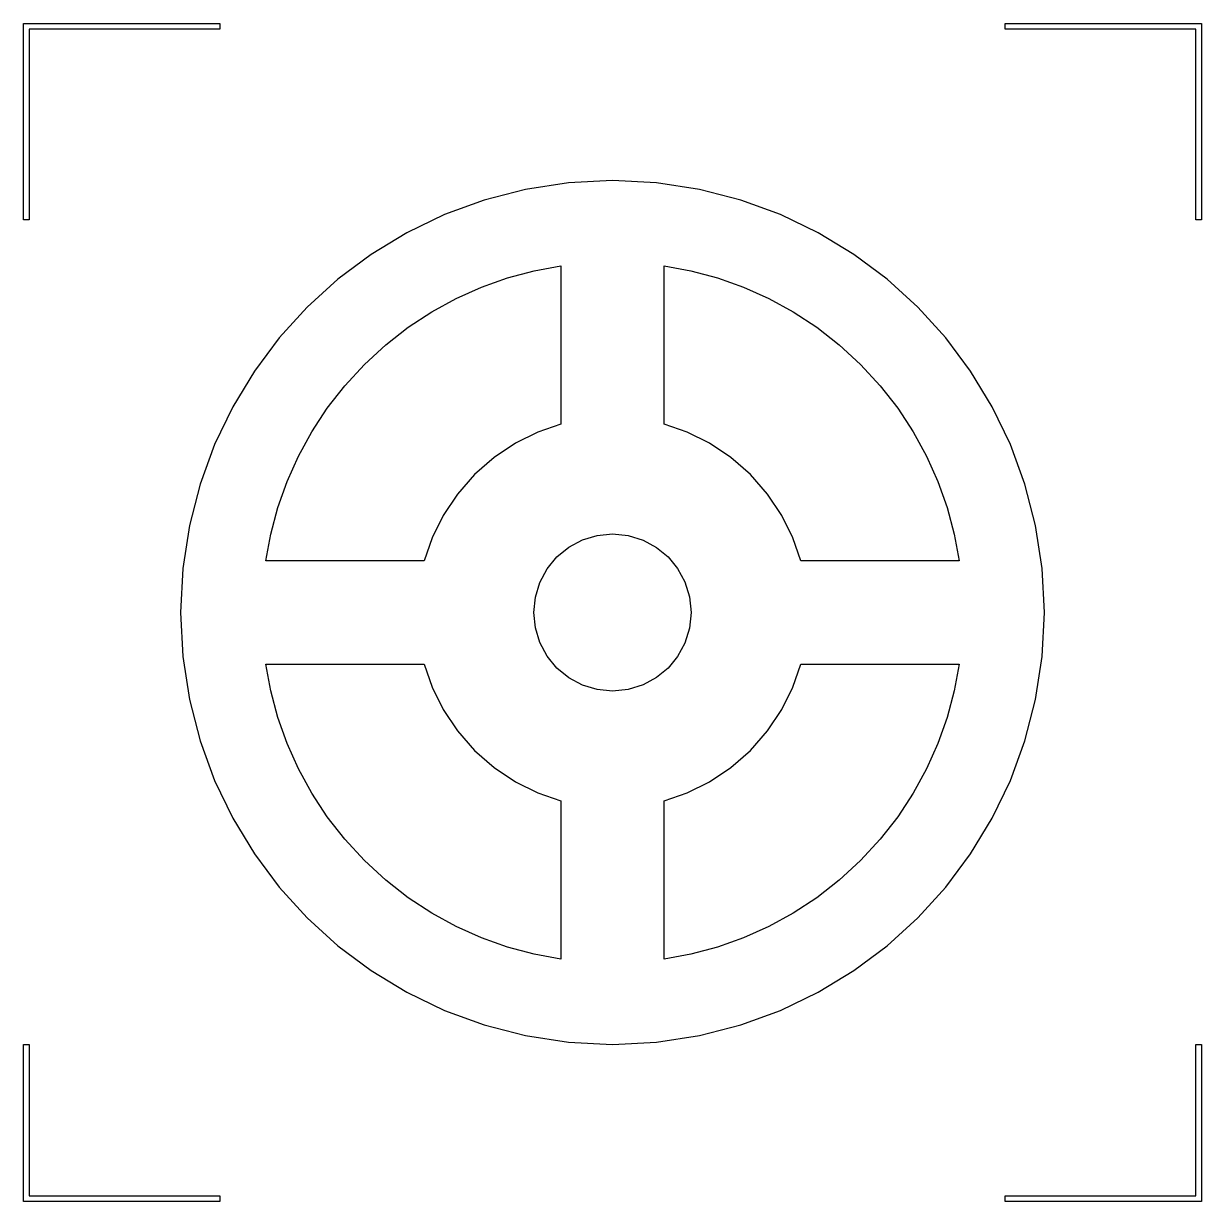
# Model space of a CAD drawing. Extents: x 0 to 6, y 0 to 6.
import ezdxf

# ---------------------------------------------------------------- set-up
doc = ezdxf.new("R2010")
doc.units = 0
doc.layers.add('Layer_1', color=7, linetype='CONTINUOUS')

msp = doc.modelspace()

# ---------------------------------------------------------------- linework, layer by layer
at = {"layer": 'Layer_1', "color": 7}
for points in [[(1.000015, 5.999999), (1.000015, 5.971613), (0.028332, 5.971613), (0.028332, 4.999984), (0, 4.999984), (0, 5.985778), (0, 5.999999), (1.000015, 5.999999), (1.000015, 5.999999)], [(5.999999, 5.999999), (5.999999, 4.999984), (5.971667, 4.999984), (5.971667, 5.971613), (4.999984, 5.971613), (4.999984, 5.999999), (5.999999, 5.999999), (5.999999, 5.999999)], [(0.028332, 0.799979), (0.028332, 0.028332), (1.000015, 0.028332), (1.000015, 0), (0, 0), (0, 0.799979), (0.028332, 0.799979), (0.028332, 0.799979)], [(5.999999, 0.799979), (5.999999, 0), (4.999984, 0), (4.999984, 0.028332), (5.971667, 0.028332), (5.971667, 0.799979), (5.999999, 0.799979), (5.999999, 0.799979)]]:
    msp.add_lwpolyline(points, close=True, dxfattribs=at)
for points in [[(3.000015, 5.200008), (2.775264, 5.188637), (2.556963, 5.155265), (2.346222, 5.101002), (2.144152, 5.02696), (1.951864, 4.934249), (1.770468, 4.82398), (1.601077, 4.697265), (1.444799, 4.555213), (1.302747, 4.398936), (1.176032, 4.229544), (1.065763, 4.048149), (0.973052, 3.855861), (0.89901, 3.653791), (0.844747, 3.44305), (0.811375, 3.224749), (0.800004, 2.999998), (0.811375, 2.775247), (0.844747, 2.556946), (0.89901, 2.346205), (0.973052, 2.144135), (1.065763, 1.951847), (1.176032, 1.770452), (1.302747, 1.60106), (1.444799, 1.444783), (1.601077, 1.302731), (1.770468, 1.176015), (1.951864, 1.065746), (2.144152, 0.973036), (2.346222, 0.898993), (2.556963, 0.844731), (2.775264, 0.811358), (3.000015, 0.799987), (3.224765, 0.811358), (3.443065, 0.84473), (3.653803, 0.898993), (3.85587, 0.973035), (4.048154, 1.065746), (4.229544, 1.176014), (4.398931, 1.30273), (4.555203, 1.444782), (4.69725, 1.601059), (4.82396, 1.770451), (4.934224, 1.951846), (5.026931, 2.144134), (5.10097, 2.346204), (5.155229, 2.556946), (5.1886, 2.775247), (5.19997, 2.999998), (5.1886, 3.224749), (5.155229, 3.44305), (5.10097, 3.653791), (5.026931, 3.855861), (4.934224, 4.048149), (4.82396, 4.229545), (4.69725, 4.398937), (4.555203, 4.555214), (4.398931, 4.697266), (4.229544, 4.823981), (4.048154, 4.93425), (3.85587, 5.026961), (3.653803, 5.101003), (3.443065, 5.155265), (3.224765, 5.188637), (3.000015, 5.200008), (3.000015, 5.200008)], [(2.737471, 4.765816), (2.737471, 3.959608), (2.61901, 3.918571), (2.505233, 3.862037), (2.397649, 3.789948), (2.297767, 3.702246), (2.210058, 3.602353), (2.13797, 3.494757), (2.08144, 3.380967), (2.040404, 3.262487), (1.234197, 3.262487), (1.259686, 3.399441), (1.295814, 3.53441), (1.342581, 3.666705), (1.39999, 3.795638), (1.468043, 3.920521), (1.546741, 4.040667), (1.636085, 4.155385), (1.736078, 4.26399), (1.844678, 4.36398), (1.959385, 4.453319), (2.079513, 4.532008), (2.204377, 4.600051), (2.333291, 4.657451), (2.465568, 4.70421), (2.600524, 4.74033), (2.737471, 4.765816), (2.737471, 4.765816)], [(3.262504, 4.765816), (3.399453, 4.740331), (3.534415, 4.70421), (3.666701, 4.657451), (3.795625, 4.600052), (3.920499, 4.532009), (4.040636, 4.453319), (4.155349, 4.36398), (4.263952, 4.26399), (4.363946, 4.155382), (4.453288, 4.040662), (4.531978, 3.920518), (4.600022, 3.795637), (4.65742, 3.666706), (4.704177, 3.534413), (4.740296, 3.399444), (4.765778, 3.262487), (3.95957, 3.262487), (3.91853, 3.380951), (3.861998, 3.494726), (3.789912, 3.602307), (3.702208, 3.702191), (3.602326, 3.7899), (3.494743, 3.862006), (3.380966, 3.918558), (3.262504, 3.959608), (3.262504, 4.765816), (3.262504, 4.765816)], [(3.000015, 3.400015), (3.080625, 3.391881), (3.155705, 3.368568), (3.223645, 3.331684), (3.282839, 3.282838), (3.331677, 3.223637), (3.368551, 3.155692), (3.391854, 3.080609), (3.399977, 2.999998), (3.391854, 2.919386), (3.368551, 2.844304), (3.331677, 2.776358), (3.282839, 2.717158), (3.223645, 2.668312), (3.155705, 2.631428), (3.080625, 2.608115), (3.000015, 2.599981), (2.92161, 2.607735), (2.846933, 2.630426), (2.778082, 2.667184), (2.717155, 2.717138), (2.667201, 2.778064), (2.630443, 2.846915), (2.607753, 2.921593), (2.599998, 2.999998), (2.607753, 3.078403), (2.630443, 3.15308), (2.667201, 3.221931), (2.717155, 3.282857), (2.778082, 3.332812), (2.846933, 3.36957), (2.92161, 3.39226), (3.000015, 3.400015), (3.000015, 3.400015)], [(1.234197, 2.737454), (2.040459, 2.737454), (2.081495, 2.619006), (2.138013, 2.505243), (2.210081, 2.397674), (2.297767, 2.297805), (2.397649, 2.2101), (2.505229, 2.138013), (2.619004, 2.08148), (2.737471, 2.040442), (2.737471, 1.234235), (2.600525, 1.259716), (2.46557, 1.295831), (2.333292, 1.342583), (2.204377, 1.399975), (2.079512, 1.46801), (1.959383, 1.546692), (1.844676, 1.636023), (1.736078, 1.736006), (1.63608, 1.844608), (1.546733, 1.95932), (1.468034, 2.079456), (1.399982, 2.20433), (1.342574, 2.333253), (1.295809, 2.46554), (1.259683, 2.600502), (1.234197, 2.737454), (1.234197, 2.737454)], [(3.95957, 2.737454), (4.765778, 2.737454), (4.740289, 2.600512), (4.704166, 2.465558), (4.657406, 2.333279), (4.600005, 2.204363), (4.531962, 2.079496), (4.453273, 1.959365), (4.363938, 1.844658), (4.263952, 1.736061), (4.15535, 1.636072), (4.040637, 1.546735), (3.920501, 1.468047), (3.795628, 1.400004), (3.666704, 1.342604), (3.534418, 1.295845), (3.399455, 1.259722), (3.262504, 1.234235), (3.262504, 2.040442), (3.380964, 2.081484), (3.494743, 2.13802), (3.602329, 2.210107), (3.702208, 2.297805), (3.789908, 2.397674), (3.861994, 2.505245), (3.918528, 2.619008), (3.95957, 2.737454), (3.95957, 2.737454)]]:
    msp.add_lwpolyline(points, dxfattribs=at)

doc.saveas('drawing.dxf')
